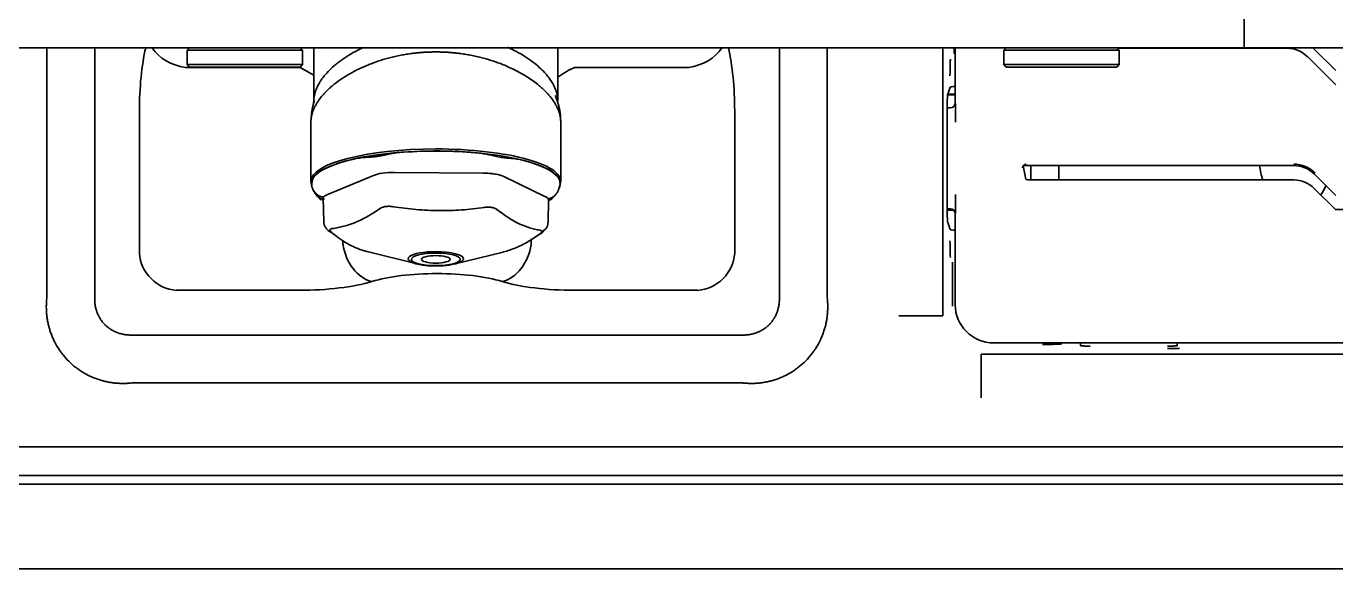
# Model space of a CAD drawing. Header units: inches. Extents: x 786 to 5593, y 691 to 5453.
# Drawn here: x 3467 to 3603.3, y 2755.5 to 2811.9 of the extents above; entities that cross this region are included whole.
import ezdxf

# ---------------------------------------------------------------- set-up
doc = ezdxf.new("R2010")
doc.units = ezdxf.units.IN
doc.layers.add('1', color=7, linetype='Continuous', true_color=0xffffff)
doc.layers.add('4', color=7, linetype='Continuous', true_color=0xffffff)

msp = doc.modelspace()

# ---------------------------------------------------------------- linework, layer by layer
at = {"layer": '1', "color": 7, "linetype": 'Continuous', "lineweight": 35}
for p, q in [((3593.74, 3926.16), (3593.74, 2809.66)), ((3398.74, 2809.66), (3577.91, 2809.66)), ((3469.12, 2783.56), (3469.12, 2809.66)), ((3474.11, 2809.66), (3474.11, 2783.64)), ((3483.99, 2809.66), (3483.74, 2809.41)), ((3483.74, 2809.41), (3495.74, 2809.41)), ((3483.74, 2809.41), (3483.74, 2807.91)), ((3495.74, 2809.41), (3495.49, 2809.66)), ((3495.74, 2807.91), (3495.74, 2809.41)), ((3496.91, 2809.66), (3496.91, 2804.1)), ((3522.31, 2804.1), (3522.31, 2809.66)), ((3545.37, 2783.64), (3545.37, 2809.66)), ((3550.36, 2809.66), (3550.36, 2783.63)), ((3563.67, 2809.66), (3563.67, 2803.91)), ((3568.99, 2809.66), (3568.74, 2809.41)), ((3568.74, 2809.41), (3580.74, 2809.41)), ((3568.74, 2809.41), (3568.74, 2807.91)), ((3579.33, 2809.66), (3577.91, 2809.66)), ((3579.33, 2809.66), (3593.08, 2809.66)), ((3580.74, 2809.41), (3580.49, 2809.66)), ((3598.21, 2809.62), (3580.53, 2809.62)), ((3580.74, 2807.91), (3580.74, 2809.41)), ((3584.89, 2809.62), (3584.89, 2809.66)), ((3593.79, 2809.66), (3593.08, 2809.66)), ((3593.79, 2809.66), (3947.69, 2809.66)), ((3603.29, 2807.29), (3601.04, 2809.53)), ((3603.29, 2805.79), (3600.33, 2808.74)), ((3483.54, 2807.62), (3495.43, 2807.62)), ((3495.74, 2807.91), (3483.74, 2807.91)), ((3483.74, 2807.91), (3483.99, 2807.66)), ((3495.49, 2807.66), (3483.99, 2807.66)), ((3495.49, 2807.66), (3495.74, 2807.91)), ((3524.05, 2807.62), (3535.94, 2807.62)), ((3580.74, 2807.91), (3568.74, 2807.91)), ((3568.74, 2807.91), (3568.99, 2807.66)), ((3580.49, 2807.66), (3568.99, 2807.66)), ((3580.49, 2807.66), (3580.74, 2807.91)), ((3563.67, 2804.76), (3562.88, 2804.76)), ((3562.9, 2804.84), (3563.67, 2804.84)), ((3478.76, 2788.29), (3478.76, 2803.1)), ((3540.72, 2803.1), (3540.72, 2788.29)), ((3562.84, 2803.41), (3563.18, 2803.41)), ((3496.61, 2801.95), (3496.61, 2795.77)), ((3522.61, 2795.77), (3522.61, 2801.95)), ((3571.03, 2795.99), (3570.74, 2797.37)), ((3598.92, 2797.41), (3570.78, 2797.41)), ((3503.13, 2796.38), (3498.26, 2794.35)), ((3514.55, 2796.62), (3505.33, 2796.69)), ((3521.04, 2794.17), (3516.68, 2796.27)), ((3598.92, 2795.91), (3571.53, 2795.91)), ((3603.29, 2794.29), (3601.04, 2796.53)), ((3496.68, 2795.38), (3496.7, 2795.29)), ((3522.52, 2795.23), (3522.55, 2795.38)), ((3603.29, 2792.79), (3601.04, 2795.03)), ((3497.89, 2794.01), (3497.94, 2791.58)), ((3521.29, 2791.44), (3521.34, 2793.86)), ((3563.18, 2792.91), (3562.84, 2792.91)), ((3562.84, 2792.76), (3563.52, 2792.76)), ((3563.67, 2792.41), (3563.67, 2782.96)), ((3603.23, 2792.84), (3608.89, 2792.84)), ((3497.95, 2791.55), (3497.94, 2791.59)), ((3499.95, 2789.65), (3499.95, 2789.21)), ((3519.53, 2789.21), (3519.53, 2789.78)), ((3502.47, 2788.45), (3507.62, 2787.17)), ((3511.61, 2787.17), (3516.61, 2788.41)), ((3495.43, 2784.43), (3482.62, 2784.43)), ((3536.86, 2784.43), (3524.05, 2784.43)), ((3477.97, 2779.77), (3541.51, 2779.77)), ((3567.66, 2778.96), (3949.61, 2778.96)), ((3541.59, 2774.79), (3477.96, 2774.79)), ((4195.24, 2765.16), (3456.24, 2765.16)), ((3464.54, 2764.26), (4189.24, 2764.26)), ((4189.24, 2755.46), (3462.54, 2755.46))]:
    msp.add_line(p, q, dxfattribs=at)
for centre, radius, start, end in [((3598.92, 2807.41), 3, 45, 48.5909), ((3563.17, 2803.91), 0.5, 270, 0), ((3598.92, 2794.41), 3.14, 45, 90), ((3598.92, 2794.41), 3, 45, 90), ((3598.92, 2792.91), 3, 45, 90), ((3563.17, 2792.41), 0.5, 0, 90)]:
    msp.add_arc(centre, radius, start, end, dxfattribs=at)
for centre, major_axis, ratio, start_param, end_param in [((3481.44, 2803.1), (0, 10), 0.267949, 0.855424, 1.570796), ((3483.54, 2810.63), (3.82, -1.17), 0.738229, 3.858973, 4.93507), ((3535.94, 2810.63), (3.82, 1.17), 0.738229, 4.489708, 5.565805), ((3538.04, 2803.1), (0, 10), 0.267949, 4.712389, 5.427762), ((3598.22, 2806.61), (1.2, -2.76), 0.995478, 1.946992, 2.7325), ((3495.43, 2803.1), (-4.24, 4.24), 0.629161, 4.973719, 5.273975), ((3524.05, 2803.1), (-4.24, -4.24), 0.629161, 4.150803, 4.504392), ((3563.68, 2801.91), (0, 2), 0.017455, 4.712389, 6.283185), ((3500.62, 2802.14), (-3.99, 0.26), 0.838709, 6.068401, 6.349495), ((3518.61, 2802.14), (-3.99, -0.26), 0.838709, 3.075282, 3.356375), ((3509.61, 2795.77), (-13, 0), 0.258819, 4.712389, 6.283185), ((3509.61, 2795.57), (-12.96, 0), 0.258819, 4.681205, 6.283185), ((3509.61, 2795.56), (-12.95, 0), 0.258819, 4.38616, 4.97625), ((3509.61, 2795.77), (-13, 0), 0.258819, 3.055886, 4.712389), ((3509.61, 2795.57), (-12.96, 0), 0.258819, 3.057296, 4.681205), ((3509.61, 2795.56), (-12.95, 0), 0.258819, 5.433358, 6.023448), ((3509.61, 2795.56), (-12.95, 0), 0.258819, 3.338963, 3.929053), ((3599.09, 2798.76), (0, 6), 0.642788, 1.797678, 2.065695), ((3509.61, 2795.77), (-13, 0), 0.258819, 0, 0.085707), ((3505.25, 2796.04), (-2.5, 0), 0.258848, 4.681537, 5.728264), ((3571.53, 2795.99), (0.5, 0), 0.166667, 3.176499, 4.712389), ((3509.61, 2795.57), (-12.96, 0), 0.258819, 0, 0.057075), ((3498.35, 2795.28), (1.19, 0.92), 0.947173, 3.144266, 3.7817), ((3563.68, 2794.41), (0, 2), 0.017455, 3.141593, 4.712389), ((3599.09, 2798.76), (0, 6), 0.642788, 3.888899, 4.10184), ((3518.84, 2793.91), (2.5, -0.05), 0.259373, 6.283172, 6.780916), ((3520.72, 2795.1), (1.05, -1.07), 0.933526, 5.917335, 6.282775), ((3499.12, 2791.36), (-0.63, -0.777), 0.797143, 0.0024, 0.389235), ((3502.96, 2789.21), (-1.17, 3.82), 0.738229, 1.348115, 2.747802), ((3516.52, 2789.21), (1.17, 3.82), 0.738229, 3.535383, 4.93507), ((3482.62, 2788.29), (-2.83, 2.83), 0.935113, 0.818917, 2.322676), ((3509.61, 2787.71), (2.88, 0), 0.258819, 1.570796, 4.067577), ((3509.61, 2787.71), (2.88, 0), 0.258819, 0, 1.570796), ((3509.61, 2787.71), (2.88, 0), 0.258819, 5.273654, 6.283185), ((3536.86, 2788.29), (-2.83, -2.83), 0.935113, 0.818917, 2.322676), ((3495.43, 2787.11), (10, 0), 0.267949, 4.712389, 5.565165), ((3509.74, 2783.76), (9, 0), 0.267949, 0.71802, 2.423573), ((3524.05, 2787.11), (10, 0), 0.267949, 3.859613, 4.712389), ((3479.85, 2785.51), (5.4, 3.23), 0.605525, 2.782325, 2.802782), ((3539.63, 2785.51), (-5.4, 3.23), 0.60552, 3.480396, 3.500853), ((3567.67, 2782.96), (2.83, 2.83), 0.999848, 2.356347, 3.926839), ((3479.85, 2785.51), (3.23, 5.4), 0.605517, 3.480392, 3.500848), ((3539.63, 2785.51), (-3.23, 5.4), 0.605517, 2.782337, 2.802793)]:
    msp.add_ellipse(centre, major_axis=major_axis, ratio=ratio, start_param=start_param, end_param=end_param, dxfattribs=at)
for major_axis in [(2.54, 0), (-1.5, 0)]:
    msp.add_ellipse((3509.61, 2787.65), major_axis=major_axis, ratio=0.258819, dxfattribs=at)
for points, knots in [([(3496.91, 2804.11), (3496.91, 2804.16), (3496.91, 2804.21), (3496.92, 2804.31), (3496.92, 2804.36), (3496.94, 2804.51), (3496.96, 2804.62), (3497.02, 2804.92), (3497.14, 2805.33), (3497.34, 2805.74), (3497.49, 2806), (3497.53, 2806.08), (3497.58, 2806.16), (3497.61, 2806.21), (3497.63, 2806.24), (3497.72, 2806.37), (3497.79, 2806.47), (3498.03, 2806.78), (3498.2, 2806.98), (3498.58, 2807.38), (3498.79, 2807.58), (3499.13, 2807.87), (3499.3, 2808.02), (3499.49, 2808.16), (3499.61, 2808.26), (3499.68, 2808.3), (3499.87, 2808.44), (3500.07, 2808.58), (3500.28, 2808.72), (3500.43, 2808.81), (3500.5, 2808.85), (3500.86, 2809.07), (3501.17, 2809.24), (3501.68, 2809.5), (3501.89, 2809.6), (3502.09, 2809.69)], [0, 0, 0, 0, 0.025986, 0.025986, 0.051972, 0.051972, 0.103945, 0.103945, 0.207889, 0.311834, 0.311834, 0.33782, 0.350813, 0.350813, 0.363806, 0.363806, 0.415779, 0.415779, 0.519724, 0.519724, 0.623668, 0.623668, 0.675641, 0.701627, 0.701627, 0.727613, 0.727613, 0.779585, 0.805571, 0.805571, 0.831558, 0.831558, 0.935502, 0.935502, 1, 1, 1, 1]), ([(3517.06, 2809.73), (3517.3, 2809.62), (3517.54, 2809.51), (3518.08, 2809.23), (3518.42, 2809.04), (3518.75, 2808.84), (3518.82, 2808.8), (3518.85, 2808.77), (3518.96, 2808.71), (3519.03, 2808.66), (3519.24, 2808.53), (3519.37, 2808.43), (3519.76, 2808.15), (3520, 2807.96), (3520.44, 2807.58), (3520.65, 2807.38), (3520.94, 2807.08), (3521.03, 2806.97), (3521.16, 2806.82), (3521.2, 2806.77), (3521.29, 2806.67), (3521.33, 2806.61), (3521.52, 2806.36), (3521.66, 2806.15), (3521.89, 2805.74), (3521.99, 2805.53), (3522.15, 2805.12), (3522.21, 2804.92), (3522.26, 2804.66), (3522.27, 2804.61), (3522.29, 2804.51), (3522.29, 2804.45), (3522.31, 2804.3), (3522.31, 2804.2), (3522.31, 2804.1)], [0, 0, 0, 0, 0.074407, 0.074407, 0.177251, 0.190106, 0.190106, 0.202962, 0.202962, 0.228673, 0.228673, 0.280095, 0.280095, 0.382938, 0.382938, 0.485782, 0.485782, 0.537204, 0.537204, 0.562915, 0.562915, 0.588625, 0.588625, 0.691469, 0.691469, 0.794313, 0.794313, 0.897156, 0.897156, 0.922867, 0.922867, 0.948578, 0.948578, 1, 1, 1, 1]), ([(3509.61, 2809.23), (3509.6, 2809.23), (3509.56, 2809.23), (3509.51, 2809.23), (3509.45, 2809.23), (3509.4, 2809.23), (3509.35, 2809.23), (3509.29, 2809.23), (3509.24, 2809.22), (3509.18, 2809.22), (3509.13, 2809.22), (3509.08, 2809.22), (3509.02, 2809.22), (3508.97, 2809.22), (3508.92, 2809.22), (3508.86, 2809.21), (3508.81, 2809.21), (3508.76, 2809.21), (3508.7, 2809.21), (3508.65, 2809.2), (3508.6, 2809.2), (3508.54, 2809.2), (3508.49, 2809.2), (3508.44, 2809.19), (3508.38, 2809.19), (3508.33, 2809.19), (3508.28, 2809.18), (3508.22, 2809.18), (3508.17, 2809.17), (3508.12, 2809.17), (3508.06, 2809.17), (3508.01, 2809.16), (3507.96, 2809.16), (3507.9, 2809.15), (3507.85, 2809.15), (3507.8, 2809.14), (3507.74, 2809.14), (3507.69, 2809.13), (3507.64, 2809.13), (3507.58, 2809.12), (3507.53, 2809.12), (3507.48, 2809.11), (3507.42, 2809.1), (3507.37, 2809.1), (3507.32, 2809.09), (3507.27, 2809.09), (3507.21, 2809.08), (3506.98, 2809.05), (3506.57, 2808.99), (3505.97, 2808.89), (3505.38, 2808.76), (3504.8, 2808.62), (3504.24, 2808.47), (3503.69, 2808.3), (3503.14, 2808.11), (3502.44, 2807.84), (3501.6, 2807.47), (3500.68, 2806.99), (3499.81, 2806.45), (3499.18, 2805.99), (3498.7, 2805.59), (3498.38, 2805.3), (3498.12, 2805.03), (3497.93, 2804.83), (3497.73, 2804.6), (3497.51, 2804.33), (3497.29, 2804), (3497.11, 2803.7), (3497, 2803.49), (3496.94, 2803.35), (3496.91, 2803.29), (3496.88, 2803.23), (3496.86, 2803.17), (3496.83, 2803.11), (3496.81, 2803.04), (3496.79, 2802.98), (3496.77, 2802.92), (3496.75, 2802.86), (3496.74, 2802.8), (3496.72, 2802.74), (3496.7, 2802.69), (3496.69, 2802.63), (3496.68, 2802.57), (3496.67, 2802.51), (3496.66, 2802.46), (3496.65, 2802.4), (3496.64, 2802.34), (3496.63, 2802.29), (3496.63, 2802.23), (3496.62, 2802.2), (3496.62, 2802.18)], [0, 0, 0, 0, 0.002631, 0.005261, 0.007892, 0.010523, 0.013154, 0.015786, 0.018417, 0.021049, 0.02368, 0.026312, 0.028944, 0.031577, 0.034209, 0.036842, 0.039475, 0.042108, 0.044741, 0.047375, 0.050008, 0.052642, 0.055277, 0.057911, 0.060546, 0.063181, 0.065816, 0.068452, 0.071088, 0.073724, 0.076361, 0.078998, 0.081635, 0.084272, 0.08691, 0.089548, 0.092187, 0.094826, 0.097465, 0.100105, 0.102745, 0.105386, 0.108027, 0.110668, 0.11331, 0.115952, 0.118595, 0.121238, 0.150988, 0.181218, 0.211936, 0.243153, 0.272661, 0.303009, 0.334202, 0.366246, 0.425711, 0.490651, 0.548241, 0.616353, 0.643642, 0.679679, 0.706967, 0.728171, 0.743292, 0.779134, 0.812407, 0.843111, 0.871245, 0.877751, 0.88422, 0.89065, 0.897044, 0.9034, 0.909718, 0.915999, 0.922242, 0.928448, 0.934616, 0.940747, 0.946841, 0.952897, 0.958916, 0.964897, 0.970841, 0.976748, 0.982617, 0.988449, 0.994243, 1, 1, 1, 1]), ([(3522.6, 2802.18), (3522.6, 2802.19), (3522.6, 2802.2), (3522.6, 2802.23), (3522.6, 2802.25), (3522.59, 2802.28), (3522.59, 2802.3), (3522.59, 2802.33), (3522.59, 2802.35), (3522.58, 2802.38), (3522.58, 2802.41), (3522.57, 2802.43), (3522.57, 2802.46), (3522.56, 2802.48), (3522.56, 2802.51), (3522.56, 2802.53), (3522.55, 2802.56), (3522.54, 2802.59), (3522.54, 2802.61), (3522.53, 2802.64), (3522.53, 2802.67), (3522.52, 2802.69), (3522.51, 2802.72), (3522.51, 2802.75), (3522.5, 2802.77), (3522.49, 2802.8), (3522.48, 2802.83), (3522.48, 2802.85), (3522.47, 2802.88), (3522.46, 2802.91), (3522.45, 2802.94), (3522.44, 2802.96), (3522.43, 2802.99), (3522.42, 2803.02), (3522.41, 2803.05), (3522.4, 2803.08), (3522.39, 2803.1), (3522.38, 2803.13), (3522.37, 2803.16), (3522.36, 2803.19), (3522.35, 2803.22), (3522.34, 2803.25), (3522.32, 2803.27), (3522.31, 2803.3), (3522.3, 2803.33), (3522.29, 2803.36), (3522.27, 2803.39), (3522.22, 2803.5), (3522.12, 2803.7), (3521.94, 2804), (3521.72, 2804.33), (3521.48, 2804.63), (3521.19, 2804.95), (3520.92, 2805.23), (3520.63, 2805.5), (3520.4, 2805.69), (3520.08, 2805.96), (3519.66, 2806.27), (3519.11, 2806.64), (3518.54, 2806.98), (3517.93, 2807.31), (3517.28, 2807.62), (3516.67, 2807.89), (3516.08, 2808.11), (3515.53, 2808.3), (3514.98, 2808.47), (3514.42, 2808.62), (3513.85, 2808.76), (3513.25, 2808.89), (3512.66, 2808.99), (3512.23, 2809.05), (3511.96, 2809.09), (3511.85, 2809.1), (3511.75, 2809.11), (3511.64, 2809.12), (3511.54, 2809.13), (3511.43, 2809.14), (3511.32, 2809.15), (3511.22, 2809.16), (3511.11, 2809.17), (3511, 2809.18), (3510.9, 2809.19), (3510.79, 2809.19), (3510.68, 2809.2), (3510.58, 2809.2), (3510.47, 2809.21), (3510.36, 2809.21), (3510.26, 2809.22), (3510.15, 2809.22), (3510.04, 2809.22), (3509.93, 2809.23), (3509.83, 2809.23), (3509.72, 2809.23), (3509.65, 2809.23), (3509.61, 2809.23)], [0, 0, 0, 0, 0.002624, 0.005256, 0.007895, 0.010542, 0.013197, 0.01586, 0.018531, 0.021209, 0.023895, 0.026589, 0.029291, 0.032, 0.034717, 0.037442, 0.040174, 0.042915, 0.045663, 0.048419, 0.051183, 0.053954, 0.056733, 0.05952, 0.062315, 0.065118, 0.067928, 0.070746, 0.073572, 0.076406, 0.079247, 0.082096, 0.084953, 0.087818, 0.090691, 0.093571, 0.096459, 0.099355, 0.102259, 0.10517, 0.10809, 0.111017, 0.113952, 0.116894, 0.119845, 0.122803, 0.125769, 0.128743, 0.156845, 0.187532, 0.220805, 0.256663, 0.281464, 0.320266, 0.345206, 0.366317, 0.383597, 0.430182, 0.472094, 0.509335, 0.553249, 0.594719, 0.633752, 0.665784, 0.696973, 0.727324, 0.756843, 0.78806, 0.81878, 0.849013, 0.878769, 0.884054, 0.889337, 0.894619, 0.899899, 0.905178, 0.910455, 0.915731, 0.921005, 0.926278, 0.93155, 0.936821, 0.942091, 0.947359, 0.952627, 0.957893, 0.963159, 0.968424, 0.973688, 0.978952, 0.984215, 0.989477, 0.994739, 1, 1, 1, 1]), ([(3496.91, 2804.11), (3496.91, 2804.08), (3496.91, 2803.98), (3496.88, 2803.9), (3496.9, 2803.93), (3496.9, 2803.93)], [0, 0, 0, 0, 0.195656, 0.917571, 1, 1, 1, 1]), ([(3496.64, 2802.37), (3496.64, 2802.37), (3496.65, 2802.39), (3496.65, 2802.41), (3496.65, 2802.44), (3496.66, 2802.46), (3496.66, 2802.49), (3496.67, 2802.52), (3496.68, 2802.54), (3496.68, 2802.57), (3496.69, 2802.6), (3496.69, 2802.62), (3496.7, 2802.65), (3496.71, 2802.67), (3496.71, 2802.7), (3496.72, 2802.73), (3496.73, 2802.75), (3496.74, 2802.78), (3496.74, 2802.81), (3496.75, 2802.83), (3496.76, 2802.86), (3496.77, 2802.88), (3496.77, 2802.88)], [0, 0, 0, 0, 0.024294, 0.075731, 0.127161, 0.178584, 0.229999, 0.281406, 0.332804, 0.384193, 0.435572, 0.486942, 0.538301, 0.589649, 0.640986, 0.692312, 0.743626, 0.794927, 0.846216, 0.897491, 0.948752, 1, 1, 1, 1]), ([(3502.28, 2798.26), (3502.3, 2798.26), (3502.33, 2798.27), (3502.37, 2798.27), (3502.42, 2798.27), (3502.46, 2798.27), (3502.51, 2798.28), (3502.55, 2798.28), (3502.61, 2798.28), (3502.68, 2798.28), (3502.75, 2798.29), (3502.83, 2798.29), (3502.92, 2798.3), (3503.03, 2798.31), (3503.16, 2798.32), (3503.27, 2798.33), (3503.39, 2798.34), (3503.53, 2798.36), (3503.7, 2798.39), (3503.9, 2798.42), (3504.05, 2798.45), (3504.16, 2798.48), (3504.21, 2798.49), (3504.27, 2798.5), (3504.33, 2798.51), (3504.41, 2798.53), (3504.49, 2798.55), (3504.58, 2798.57), (3504.68, 2798.59), (3504.75, 2798.6), (3504.78, 2798.61)], [0, 0, 0, 0, 0.019022, 0.038049, 0.057079, 0.076113, 0.095151, 0.114193, 0.13324, 0.164487, 0.195968, 0.227684, 0.259635, 0.310894, 0.360548, 0.408609, 0.455092, 0.500012, 0.575728, 0.655828, 0.740375, 0.756992, 0.776664, 0.799392, 0.825177, 0.85402, 0.885922, 0.920885, 0.958911, 1, 1, 1, 1]), ([(3504.78, 2798.61), (3504.9, 2798.64), (3505.02, 2798.66), (3505.26, 2798.7), (3505.38, 2798.71), (3505.74, 2798.76), (3505.99, 2798.78), (3506.23, 2798.8)], [0, 0, 0, 0, 0.25, 0.25, 0.5, 0.5, 1, 1, 1, 1]), ([(3513.76, 2798.74), (3514.01, 2798.72), (3514.25, 2798.69), (3514.6, 2798.64), (3514.72, 2798.62), (3514.95, 2798.58), (3515.07, 2798.55), (3515.18, 2798.53)], [0, 0, 0, 0, 0.5, 0.5, 0.75, 0.75, 1, 1, 1, 1]), ([(3515.18, 2798.53), (3515.4, 2798.48), (3515.6, 2798.43), (3515.91, 2798.35), (3516.01, 2798.33), (3516.22, 2798.29), (3516.32, 2798.27), (3516.52, 2798.24), (3516.62, 2798.22), (3516.82, 2798.2), (3516.92, 2798.19), (3517.21, 2798.17), (3517.41, 2798.16), (3517.6, 2798.14)], [0, 0, 0, 0, 0.25, 0.25, 0.375, 0.375, 0.5, 0.5, 0.625, 0.625, 0.75, 0.75, 1, 1, 1, 1]), ([(3501.06, 2798.08), (3501.25, 2798.12), (3501.45, 2798.16), (3501.76, 2798.21), (3501.86, 2798.22), (3502.07, 2798.25), (3502.17, 2798.26), (3502.28, 2798.26)], [0, 0, 0, 0, 0.5, 0.5, 0.75, 0.75, 1, 1, 1, 1]), ([(3518.75, 2797.94), (3518.57, 2797.98), (3518.39, 2798.03), (3518.1, 2798.08), (3518, 2798.09), (3517.8, 2798.12), (3517.7, 2798.13), (3517.6, 2798.14)], [0, 0, 0, 0, 0.5, 0.5, 0.75, 0.75, 1, 1, 1, 1]), ([(3571.06, 2797.54), (3571.06, 2797.54), (3571.06, 2797.54), (3571.05, 2797.54), (3571.04, 2797.54), (3571.02, 2797.54), (3570.99, 2797.53), (3570.97, 2797.53), (3570.94, 2797.52), (3570.93, 2797.52), (3570.9, 2797.5), (3570.88, 2797.49), (3570.84, 2797.47), (3570.83, 2797.47), (3570.81, 2797.45), (3570.8, 2797.44), (3570.78, 2797.42), (3570.76, 2797.4), (3570.74, 2797.37), (3570.73, 2797.36), (3570.72, 2797.33), (3570.71, 2797.31), (3570.7, 2797.29), (3570.7, 2797.27), (3570.69, 2797.25), (3570.69, 2797.23), (3570.69, 2797.22), (3570.68, 2797.2), (3570.68, 2797.19), (3570.68, 2797.18), (3570.68, 2797.17), (3570.68, 2797.17), (3570.68, 2797.17)], [0, 0, 0, 0, 0.015625, 0.015625, 0.03125, 0.0625, 0.125, 0.1875, 0.1875, 0.25, 0.25, 0.375, 0.375, 0.4375, 0.4375, 0.5, 0.5, 0.625, 0.625, 0.6875, 0.6875, 0.75, 0.8125, 0.8125, 0.875, 0.875, 0.9375, 0.9375, 0.96875, 0.984375, 0.984375, 1, 1, 1, 1]), ([(3496.7, 2795.51), (3496.7, 2795.52), (3496.7, 2795.53), (3496.7, 2795.54), (3496.7, 2795.55), (3496.7, 2795.56), (3496.71, 2795.57), (3496.71, 2795.59), (3496.71, 2795.6), (3496.71, 2795.61), (3496.71, 2795.63), (3496.72, 2795.64), (3496.72, 2795.66), (3496.72, 2795.67), (3496.72, 2795.69), (3496.73, 2795.7), (3496.73, 2795.72), (3496.73, 2795.74), (3496.74, 2795.75), (3496.74, 2795.78), (3496.75, 2795.8), (3496.76, 2795.83), (3496.76, 2795.86), (3496.77, 2795.9), (3496.79, 2795.93), (3496.79, 2795.96), (3496.8, 2795.97)], [0, 0, 0, 0, 0.029536, 0.059426, 0.089671, 0.120273, 0.151234, 0.182553, 0.214232, 0.246272, 0.278674, 0.31144, 0.344569, 0.378063, 0.411923, 0.44615, 0.480744, 0.514101, 0.553537, 0.599054, 0.650655, 0.708342, 0.772116, 0.841982, 0.917942, 1, 1, 1, 1]), ([(3496.8, 2795.97), (3496.81, 2796.02), (3496.83, 2796.06), (3496.87, 2796.14), (3496.9, 2796.18), (3496.97, 2796.29), (3497.03, 2796.36), (3497.09, 2796.42)], [0, 0, 0, 0, 0.25, 0.25, 0.5, 0.5, 1, 1, 1, 1]), ([(3514.55, 2796.62), (3514.61, 2796.62), (3514.66, 2796.61), (3514.74, 2796.61), (3514.77, 2796.61), (3514.83, 2796.61), (3514.85, 2796.61), (3514.99, 2796.6), (3515.09, 2796.6), (3515.25, 2796.59), (3515.3, 2796.58), (3515.38, 2796.57), (3515.41, 2796.57), (3515.46, 2796.57), (3515.48, 2796.56), (3515.6, 2796.55), (3515.7, 2796.53), (3515.88, 2796.51), (3515.97, 2796.49), (3516.08, 2796.47), (3516.1, 2796.46), (3516.14, 2796.45), (3516.2, 2796.44), (3516.26, 2796.42), (3516.37, 2796.39), (3516.44, 2796.37), (3516.54, 2796.34), (3516.57, 2796.32), (3516.61, 2796.31), (3516.62, 2796.3), (3516.65, 2796.29), (3516.66, 2796.28), (3516.68, 2796.27)], [0, 0, 0, 0, 0.0625, 0.0625, 0.09375, 0.09375, 0.125, 0.125, 0.25, 0.25, 0.3125, 0.3125, 0.34375, 0.34375, 0.375, 0.375, 0.5, 0.5, 0.625, 0.625, 0.65625, 0.65625, 0.6875, 0.75, 0.75, 0.875, 0.875, 0.9375, 0.9375, 0.96875, 0.96875, 1, 1, 1, 1]), ([(3522.32, 2796.22), (3522.37, 2796.15), (3522.41, 2796.08), (3522.46, 2795.97), (3522.47, 2795.93), (3522.5, 2795.85), (3522.51, 2795.81), (3522.52, 2795.77)], [0, 0, 0, 0, 0.5, 0.5, 0.75, 0.75, 1, 1, 1, 1]), ([(3522.52, 2795.77), (3522.52, 2795.76), (3522.52, 2795.75), (3522.52, 2795.73), (3522.52, 2795.71), (3522.53, 2795.69), (3522.53, 2795.67), (3522.53, 2795.65), (3522.53, 2795.63), (3522.53, 2795.6), (3522.54, 2795.57), (3522.54, 2795.54), (3522.54, 2795.51), (3522.54, 2795.48), (3522.54, 2795.45), (3522.54, 2795.42), (3522.54, 2795.4), (3522.54, 2795.37), (3522.53, 2795.35), (3522.53, 2795.33), (3522.53, 2795.31), (3522.53, 2795.31)], [0, 0, 0, 0, 0.038067, 0.076141, 0.114224, 0.152314, 0.190413, 0.22852, 0.266635, 0.3292, 0.392215, 0.455683, 0.519606, 0.584109, 0.647327, 0.709266, 0.769932, 0.829331, 0.887471, 0.944358, 1, 1, 1, 1]), ([(3496.71, 2795.25), (3496.7, 2795.29), (3496.69, 2795.32), (3496.69, 2795.39), (3496.69, 2795.41), (3496.69, 2795.46), (3496.69, 2795.49), (3496.7, 2795.51)], [0, 0, 0, 0, 0.5, 0.5, 0.75, 0.75, 1, 1, 1, 1]), ([(3496.71, 2795.25), (3496.72, 2795.21), (3496.72, 2795.18), (3496.74, 2795.14), (3496.74, 2795.13), (3496.74, 2795.12), (3496.74, 2795.11), (3496.75, 2795.11), (3496.75, 2795.08), (3496.76, 2795.06), (3496.79, 2794.98), (3496.82, 2794.92), (3496.89, 2794.8), (3496.93, 2794.74), (3497.01, 2794.63), (3497.06, 2794.57), (3497.16, 2794.48), (3497.21, 2794.43), (3497.28, 2794.38), (3497.3, 2794.37), (3497.32, 2794.35), (3497.34, 2794.34), (3497.38, 2794.31), (3497.41, 2794.29), (3497.51, 2794.24), (3497.57, 2794.21), (3497.7, 2794.16), (3497.77, 2794.15), (3497.84, 2794.13)], [0, 0, 0, 0, 0.0625, 0.0625, 0.078125, 0.078125, 0.085937, 0.085937, 0.09375, 0.125, 0.125, 0.25, 0.25, 0.375, 0.375, 0.5, 0.5, 0.625, 0.625, 0.65625, 0.65625, 0.6875, 0.6875, 0.75, 0.75, 0.875, 0.875, 1, 1, 1, 1]), ([(3496.75, 2795.1), (3496.77, 2795.05), (3496.84, 2794.86), (3496.96, 2794.64), (3497.1, 2794.45), (3497.17, 2794.36)], [0, 0, 0, 0, 0.161323, 0.609221, 1, 1, 1, 1]), ([(3498.26, 2794.35), (3498.26, 2794.35), (3498.25, 2794.35), (3498.24, 2794.34), (3498.23, 2794.34), (3498.22, 2794.33), (3498.2, 2794.33), (3498.19, 2794.32), (3498.18, 2794.32), (3498.17, 2794.31), (3498.16, 2794.3), (3498.15, 2794.3), (3498.14, 2794.29), (3498.13, 2794.29), (3498.12, 2794.28), (3498.11, 2794.28), (3498.1, 2794.27), (3498.09, 2794.26), (3498.08, 2794.26), (3498.07, 2794.25), (3498.06, 2794.25), (3498.05, 2794.24), (3498.04, 2794.24), (3498.03, 2794.23), (3498.03, 2794.22), (3498.02, 2794.22), (3498.01, 2794.21), (3498, 2794.21), (3498, 2794.2), (3497.99, 2794.19), (3497.98, 2794.19), (3497.98, 2794.18), (3497.97, 2794.18), (3497.96, 2794.17), (3497.96, 2794.16), (3497.95, 2794.16), (3497.95, 2794.15), (3497.94, 2794.14), (3497.94, 2794.14), (3497.93, 2794.13), (3497.93, 2794.13), (3497.92, 2794.12), (3497.92, 2794.11), (3497.92, 2794.11), (3497.91, 2794.1), (3497.91, 2794.1), (3497.91, 2794.09), (3497.9, 2794.08), (3497.9, 2794.08), (3497.9, 2794.07), (3497.9, 2794.06), (3497.9, 2794.06), (3497.89, 2794.05), (3497.89, 2794.05), (3497.89, 2794.04), (3497.89, 2794.03), (3497.89, 2794.03), (3497.89, 2794.02), (3497.89, 2794.01), (3497.89, 2794.01), (3497.89, 2794.01)], [0, 0, 0, 0, 0.017428, 0.034857, 0.052285, 0.069713, 0.087141, 0.104569, 0.121996, 0.139424, 0.156851, 0.174278, 0.191706, 0.209133, 0.226559, 0.243986, 0.261413, 0.278839, 0.296266, 0.313692, 0.331118, 0.348544, 0.36597, 0.383396, 0.400822, 0.418247, 0.435673, 0.453098, 0.470523, 0.487948, 0.505373, 0.522798, 0.540223, 0.557648, 0.575072, 0.592497, 0.609921, 0.627346, 0.64477, 0.662194, 0.679618, 0.697042, 0.714465, 0.731889, 0.749313, 0.766736, 0.784159, 0.801583, 0.819006, 0.836429, 0.853852, 0.871275, 0.888698, 0.90612, 0.923543, 0.940966, 0.958388, 0.975811, 0.993233, 1, 1, 1, 1]), ([(3521.28, 2793.93), (3521.29, 2793.93), (3521.3, 2793.94), (3521.32, 2793.94), (3521.34, 2793.94), (3521.36, 2793.95), (3521.38, 2793.95), (3521.4, 2793.96), (3521.41, 2793.96), (3521.43, 2793.97), (3521.45, 2793.97), (3521.47, 2793.98), (3521.49, 2793.99), (3521.5, 2793.99), (3521.52, 2794), (3521.54, 2794), (3521.56, 2794.01), (3521.57, 2794.02), (3521.59, 2794.03), (3521.61, 2794.03), (3521.62, 2794.04), (3521.64, 2794.05), (3521.66, 2794.06), (3521.67, 2794.07), (3521.69, 2794.07), (3521.71, 2794.08), (3521.72, 2794.09), (3521.74, 2794.1), (3521.75, 2794.11), (3521.77, 2794.12), (3521.78, 2794.13), (3521.8, 2794.14), (3521.81, 2794.15), (3521.83, 2794.16), (3521.84, 2794.17), (3521.86, 2794.18), (3521.87, 2794.19), (3521.89, 2794.2), (3521.9, 2794.21), (3521.92, 2794.22), (3521.93, 2794.23), (3521.94, 2794.24), (3521.96, 2794.25), (3521.97, 2794.27), (3521.98, 2794.28), (3522, 2794.29), (3522.01, 2794.3), (3522.03, 2794.32), (3522.05, 2794.35), (3522.08, 2794.38), (3522.11, 2794.41), (3522.13, 2794.44), (3522.16, 2794.47), (3522.18, 2794.5), (3522.2, 2794.53), (3522.22, 2794.56), (3522.24, 2794.59), (3522.26, 2794.62), (3522.28, 2794.65), (3522.3, 2794.68), (3522.31, 2794.72), (3522.33, 2794.75), (3522.34, 2794.78), (3522.36, 2794.82), (3522.37, 2794.85), (3522.38, 2794.89), (3522.4, 2794.92), (3522.41, 2794.96), (3522.42, 2795), (3522.42, 2795.02), (3522.42, 2795.03)], [0, 0, 0, 0, 0.011416, 0.022809, 0.034177, 0.045521, 0.056841, 0.068136, 0.079408, 0.090655, 0.101879, 0.113078, 0.124253, 0.135404, 0.146531, 0.157634, 0.168713, 0.179768, 0.190799, 0.201806, 0.212789, 0.223748, 0.234683, 0.245594, 0.25648, 0.267343, 0.278183, 0.288998, 0.299789, 0.310556, 0.321299, 0.332019, 0.342715, 0.353386, 0.364034, 0.374658, 0.385258, 0.395834, 0.406387, 0.416915, 0.42742, 0.437901, 0.448358, 0.458792, 0.469201, 0.479587, 0.489949, 0.500288, 0.528795, 0.557158, 0.579104, 0.601071, 0.623057, 0.645064, 0.667091, 0.689138, 0.711206, 0.733295, 0.755404, 0.777535, 0.799686, 0.821858, 0.844051, 0.866265, 0.888501, 0.910758, 0.933036, 0.955336, 0.977657, 1, 1, 1, 1]), ([(3522.53, 2795.31), (3522.53, 2795.3), (3522.53, 2795.3), (3522.53, 2795.28), (3522.52, 2795.27), (3522.52, 2795.26), (3522.52, 2795.25), (3522.52, 2795.24), (3522.52, 2795.23), (3522.51, 2795.22), (3522.51, 2795.21), (3522.51, 2795.2), (3522.51, 2795.19), (3522.5, 2795.18), (3522.5, 2795.18), (3522.5, 2795.17), (3522.5, 2795.16), (3522.49, 2795.15), (3522.49, 2795.14), (3522.48, 2795.13), (3522.48, 2795.11), (3522.47, 2795.1), (3522.46, 2795.09), (3522.45, 2795.07), (3522.44, 2795.05), (3522.43, 2795.04), (3522.43, 2795.03)], [0, 0, 0, 0, 0.029535, 0.059424, 0.08967, 0.120271, 0.151231, 0.18255, 0.214229, 0.24627, 0.278672, 0.311437, 0.344567, 0.378061, 0.411922, 0.446149, 0.480744, 0.514099, 0.553533, 0.599049, 0.650649, 0.708336, 0.772111, 0.841978, 0.91794, 1, 1, 1, 1]), ([(3497.86, 2794.15), (3497.85, 2794.16), (3497.8, 2794.19), (3497.9, 2794.11), (3497.88, 2794.03), (3497.88, 2794.01)], [0, 0, 0, 0, 0.112926, 0.809839, 1, 1, 1, 1]), ([(3497.84, 2794.13), (3497.84, 2794.13), (3497.84, 2794.13), (3497.84, 2794.13), (3497.85, 2794.12), (3497.85, 2794.12), (3497.85, 2794.12)], [0, 0, 0, 0, 0.099999, 0.399872, 0.699872, 1, 1, 1, 1]), ([(3497.88, 2794.01), (3497.87, 2793.94), (3497.86, 2793.83), (3497.82, 2793.85), (3497.95, 2793.91), (3498.04, 2793.96)], [0, 0, 0, 0, 0.285663, 0.635692, 1, 1, 1, 1]), ([(3503.81, 2792.94), (3503.85, 2792.97), (3503.89, 2792.99), (3503.95, 2793.02), (3503.98, 2793.03), (3504.01, 2793.05), (3504.02, 2793.05), (3504.05, 2793.06), (3504.11, 2793.08), (3504.23, 2793.11), (3504.34, 2793.14), (3504.43, 2793.15), (3504.46, 2793.15), (3504.52, 2793.16), (3504.59, 2793.16), (3504.65, 2793.17), (3504.72, 2793.17), (3504.75, 2793.17), (3504.85, 2793.16), (3504.98, 2793.16), (3505.11, 2793.14), (3505.18, 2793.13)], [0, 0, 0, 0, 0.125, 0.125, 0.1875, 0.1875, 0.21875, 0.21875, 0.25, 0.375, 0.5, 0.5, 0.5625, 0.5625, 0.625, 0.6875, 0.6875, 0.75, 0.75, 0.875, 1, 1, 1, 1]), ([(3514.66, 2793.05), (3514.26, 2793), (3513.87, 2792.95), (3513.08, 2792.86), (3512.68, 2792.82), (3511.89, 2792.77), (3511.5, 2792.75), (3510.71, 2792.72), (3509.92, 2792.71), (3509.13, 2792.73), (3508.34, 2792.77), (3507.94, 2792.8), (3507.15, 2792.87), (3506.76, 2792.91), (3505.97, 2793.01), (3505.57, 2793.07), (3505.18, 2793.13)], [0, 0, 0, 0, 0.125, 0.125, 0.25, 0.25, 0.375, 0.375, 0.5, 0.625, 0.625, 0.75, 0.75, 0.875, 0.875, 1, 1, 1, 1]), ([(3514.66, 2793.05), (3514.72, 2793.06), (3514.79, 2793.07), (3514.89, 2793.08), (3514.92, 2793.08), (3514.99, 2793.08), (3515.02, 2793.08), (3515.12, 2793.08), (3515.18, 2793.08), (3515.27, 2793.07), (3515.31, 2793.07), (3515.36, 2793.06), (3515.39, 2793.06), (3515.48, 2793.05), (3515.53, 2793.03), (3515.61, 2793.01), (3515.64, 2793.01), (3515.69, 2792.99), (3515.71, 2792.98), (3515.78, 2792.96), (3515.87, 2792.92), (3515.94, 2792.87), (3515.97, 2792.84)], [0, 0, 0, 0, 0.125, 0.125, 0.1875, 0.1875, 0.25, 0.25, 0.375, 0.375, 0.4375, 0.4375, 0.5, 0.5, 0.625, 0.625, 0.6875, 0.6875, 0.75, 0.75, 0.875, 1, 1, 1, 1]), ([(3503.81, 2792.94), (3503.6, 2792.79), (3503.39, 2792.65), (3503.08, 2792.45), (3502.97, 2792.39), (3502.76, 2792.26), (3502.65, 2792.2), (3502.34, 2792.02), (3502.13, 2791.91), (3501.71, 2791.7), (3501.29, 2791.51), (3500.87, 2791.35), (3500.46, 2791.21), (3500.25, 2791.15), (3499.84, 2791.04), (3499.64, 2790.99), (3499.23, 2790.91), (3499.02, 2790.88), (3498.82, 2790.85)], [0, 0, 0, 0, 0.125, 0.125, 0.1875, 0.1875, 0.25, 0.25, 0.375, 0.375, 0.5, 0.625, 0.625, 0.75, 0.75, 0.875, 0.875, 1, 1, 1, 1]), ([(3520.45, 2790.68), (3520.27, 2790.71), (3520.09, 2790.75), (3519.81, 2790.81), (3519.72, 2790.83), (3519.54, 2790.89), (3519.44, 2790.91), (3519.17, 2791), (3518.98, 2791.07), (3518.61, 2791.21), (3518.23, 2791.38), (3517.86, 2791.57), (3517.48, 2791.79), (3517.3, 2791.9), (3516.92, 2792.15), (3516.73, 2792.28), (3516.35, 2792.55), (3516.16, 2792.69), (3515.97, 2792.84)], [0, 0, 0, 0, 0.125, 0.125, 0.1875, 0.1875, 0.25, 0.25, 0.375, 0.375, 0.5, 0.625, 0.625, 0.75, 0.75, 0.875, 0.875, 1, 1, 1, 1]), ([(3497.95, 2791.58), (3497.95, 2791.49), (3497.97, 2791.29), (3498.1, 2791), (3498.28, 2790.76), (3498.43, 2790.64), (3498.5, 2790.59)], [0, 0, 0, 0, 0.205859, 0.473832, 0.766854, 1, 1, 1, 1]), ([(3498.82, 2790.85), (3498.79, 2790.85), (3498.72, 2790.84), (3498.68, 2790.82), (3498.65, 2790.8), (3498.64, 2790.79), (3498.62, 2790.78), (3498.61, 2790.77), (3498.6, 2790.75), (3498.6, 2790.74), (3498.59, 2790.73), (3498.59, 2790.7), (3498.59, 2790.68), (3498.6, 2790.65), (3498.61, 2790.64), (3498.62, 2790.62), (3498.63, 2790.61), (3498.65, 2790.58), (3498.69, 2790.53), (3498.74, 2790.48), (3498.77, 2790.45)], [0, 0, 0, 0, 0.125, 0.25, 0.25, 0.3125, 0.3125, 0.375, 0.4375, 0.4375, 0.5, 0.5, 0.625, 0.625, 0.6875, 0.6875, 0.75, 0.75, 0.875, 1, 1, 1, 1]), ([(3498.77, 2790.45), (3498.95, 2790.3), (3499.14, 2790.16), (3499.41, 2789.95), (3499.51, 2789.88), (3499.69, 2789.75), (3499.78, 2789.69), (3500.06, 2789.5), (3500.25, 2789.39), (3500.62, 2789.18), (3500.99, 2788.98), (3501.37, 2788.82), (3501.74, 2788.67), (3501.93, 2788.6), (3502.25, 2788.51), (3502.38, 2788.47), (3502.52, 2788.44)], [0, 0, 0, 0, 0.149218, 0.149218, 0.223826, 0.223826, 0.298435, 0.298435, 0.447653, 0.447653, 0.59687, 0.746088, 0.746088, 0.895305, 0.895305, 1, 1, 1, 1]), ([(3516.59, 2788.41), (3516.62, 2788.42), (3516.65, 2788.42), (3516.89, 2788.48), (3517.1, 2788.55), (3517.52, 2788.69), (3517.93, 2788.84), (3518.35, 2789.03), (3518.76, 2789.24), (3518.97, 2789.35), (3519.38, 2789.59), (3519.59, 2789.72), (3520, 2789.99), (3520.2, 2790.13), (3520.41, 2790.28)], [0, 0, 0, 0, 0.021646, 0.021646, 0.184705, 0.184705, 0.347764, 0.510823, 0.510823, 0.673882, 0.673882, 0.836941, 0.836941, 1, 1, 1, 1]), ([(3520.83, 2790.63), (3520.83, 2790.63), (3520.83, 2790.62), (3520.82, 2790.61), (3520.82, 2790.6), (3520.81, 2790.59), (3520.81, 2790.58), (3520.8, 2790.57), (3520.8, 2790.56), (3520.79, 2790.55), (3520.78, 2790.54), (3520.78, 2790.53), (3520.77, 2790.52), (3520.77, 2790.51), (3520.76, 2790.5), (3520.75, 2790.49), (3520.75, 2790.49), (3520.74, 2790.48), (3520.73, 2790.47), (3520.72, 2790.46), (3520.72, 2790.45), (3520.71, 2790.44), (3520.7, 2790.44), (3520.69, 2790.43), (3520.69, 2790.42), (3520.68, 2790.41), (3520.67, 2790.4), (3520.66, 2790.4), (3520.65, 2790.39), (3520.65, 2790.38), (3520.64, 2790.38), (3520.63, 2790.37), (3520.62, 2790.36), (3520.61, 2790.36), (3520.6, 2790.35), (3520.59, 2790.35), (3520.58, 2790.34), (3520.57, 2790.34), (3520.56, 2790.33), (3520.55, 2790.33), (3520.54, 2790.32), (3520.53, 2790.32), (3520.52, 2790.31), (3520.51, 2790.31), (3520.5, 2790.31), (3520.49, 2790.3), (3520.48, 2790.3), (3520.47, 2790.29), (3520.46, 2790.29), (3520.45, 2790.29), (3520.44, 2790.29), (3520.43, 2790.28), (3520.42, 2790.28), (3520.41, 2790.28), (3520.41, 2790.28)], [0, 0, 0, 0, 0.016487, 0.035227, 0.053997, 0.072796, 0.091624, 0.110481, 0.129367, 0.14828, 0.16722, 0.186188, 0.205182, 0.224203, 0.243249, 0.26232, 0.281416, 0.300536, 0.31968, 0.338846, 0.358036, 0.377247, 0.39648, 0.415734, 0.435008, 0.454302, 0.473615, 0.492947, 0.512296, 0.531663, 0.551047, 0.570447, 0.589863, 0.609293, 0.628738, 0.648196, 0.667667, 0.68715, 0.706645, 0.726151, 0.745667, 0.765193, 0.784728, 0.804271, 0.823821, 0.843379, 0.862942, 0.882511, 0.902085, 0.921663, 0.941244, 0.960827, 0.980413, 1, 1, 1, 1]), ([(3520.63, 2790.54), (3520.64, 2790.56), (3520.63, 2790.57), (3520.62, 2790.6), (3520.62, 2790.6), (3520.61, 2790.62), (3520.6, 2790.62), (3520.58, 2790.64), (3520.54, 2790.66), (3520.49, 2790.68), (3520.45, 2790.68)], [0, 0, 0, 0, 0.25, 0.25, 0.375, 0.375, 0.5, 0.5, 0.75, 1, 1, 1, 1]), ([(3520.63, 2790.54), (3520.73, 2790.57), (3520.81, 2790.62), (3520.97, 2790.74), (3521.04, 2790.81), (3521.16, 2790.96), (3521.2, 2791.05), (3521.27, 2791.23), (3521.28, 2791.33), (3521.28, 2791.42)], [0, 0, 0, 0, 0.25, 0.25, 0.5, 0.5, 0.75, 0.75, 1, 1, 1, 1]), ([(3507.9, 2787.12), (3507.93, 2787.11), (3508.25, 2787.02), (3508.87, 2786.98), (3509.43, 2786.96), (3509.61, 2786.96)], [0, 0, 0, 0, 0.051723, 0.694559, 1, 1, 1, 1]), ([(3477.96, 2774.79), (3477.81, 2774.78), (3477.66, 2774.76), (3477.47, 2774.75), (3477.4, 2774.75), (3477.32, 2774.74), (3477.21, 2774.74), (3477.14, 2774.74), (3476.99, 2774.74), (3476.91, 2774.74), (3476.77, 2774.74), (3476.69, 2774.75), (3476.47, 2774.76), (3476.32, 2774.77), (3476.1, 2774.79), (3476.02, 2774.8), (3475.88, 2774.82), (3475.8, 2774.83), (3475.58, 2774.87), (3475.44, 2774.9), (3475.22, 2774.95), (3475.15, 2774.96), (3475.04, 2774.99), (3475, 2775), (3474.93, 2775.02), (3474.89, 2775.03), (3474.71, 2775.08), (3474.57, 2775.12), (3474.28, 2775.22), (3474.15, 2775.27), (3473.94, 2775.36), (3473.87, 2775.38), (3473.73, 2775.44), (3473.67, 2775.48), (3473.33, 2775.63), (3473.07, 2775.78), (3472.75, 2775.97), (3472.66, 2776.03), (3472.56, 2776.1), (3472.5, 2776.14), (3472.47, 2776.16), (3472.32, 2776.27), (3472.2, 2776.36), (3471.85, 2776.63), (3471.62, 2776.83), (3471.2, 2777.25), (3471, 2777.47), (3470.77, 2777.76), (3470.7, 2777.85), (3470.63, 2777.94), (3470.59, 2778), (3470.57, 2778.03), (3470.46, 2778.18), (3470.38, 2778.31), (3470.14, 2778.69), (3469.99, 2778.95), (3469.8, 2779.35), (3469.74, 2779.48), (3469.63, 2779.76), (3469.57, 2779.9), (3469.47, 2780.18), (3469.43, 2780.32), (3469.38, 2780.5), (3469.37, 2780.54), (3469.35, 2780.61), (3469.34, 2780.65), (3469.31, 2780.76), (3469.29, 2780.83), (3469.26, 2780.97), (3469.23, 2781.12), (3469.2, 2781.27), (3469.18, 2781.41), (3469.17, 2781.48), (3469.14, 2781.63), (3469.13, 2781.7), (3469.11, 2781.92), (3469.1, 2782.07), (3469.08, 2782.29), (3469.08, 2782.37), (3469.08, 2782.51), (3469.07, 2782.59), (3469.07, 2782.74), (3469.07, 2782.81), (3469.08, 2782.96), (3469.08, 2783.03), (3469.09, 2783.26), (3469.1, 2783.41), (3469.12, 2783.56)], [0, 0, 0, 0, 0.03125, 0.03125, 0.039063, 0.046875, 0.046875, 0.0625, 0.0625, 0.078125, 0.078125, 0.09375, 0.09375, 0.125, 0.125, 0.140625, 0.140625, 0.15625, 0.15625, 0.1875, 0.1875, 0.203125, 0.203125, 0.210938, 0.210938, 0.21875, 0.21875, 0.25, 0.25, 0.28125, 0.28125, 0.296875, 0.296875, 0.3125, 0.3125, 0.375, 0.375, 0.390625, 0.398438, 0.398438, 0.40625, 0.40625, 0.4375, 0.4375, 0.5, 0.5, 0.5625, 0.5625, 0.578125, 0.585938, 0.585938, 0.59375, 0.59375, 0.625, 0.625, 0.6875, 0.6875, 0.71875, 0.71875, 0.75, 0.75, 0.78125, 0.78125, 0.789063, 0.789063, 0.796875, 0.796875, 0.8125, 0.8125, 0.828125, 0.84375, 0.84375, 0.859375, 0.859375, 0.875, 0.875, 0.90625, 0.90625, 0.921875, 0.921875, 0.9375, 0.9375, 0.953125, 0.953125, 0.96875, 0.96875, 1, 1, 1, 1]), ([(3474.11, 2783.55), (3474.11, 2783.49), (3474.11, 2783.43), (3474.11, 2783.33), (3474.11, 2783.3), (3474.12, 2783.24), (3474.12, 2783.21), (3474.12, 2783.14), (3474.13, 2783.11), (3474.13, 2783.05), (3474.14, 2783.02), (3474.15, 2782.93), (3474.16, 2782.87), (3474.18, 2782.74), (3474.19, 2782.68), (3474.22, 2782.56), (3474.24, 2782.5), (3474.27, 2782.38), (3474.29, 2782.33), (3474.32, 2782.24), (3474.33, 2782.21), (3474.35, 2782.15), (3474.36, 2782.12), (3474.39, 2782.03), (3474.42, 2781.98), (3474.46, 2781.89), (3474.47, 2781.86), (3474.5, 2781.81), (3474.51, 2781.78), (3474.58, 2781.64), (3474.64, 2781.53), (3474.78, 2781.32), (3474.85, 2781.22), (3475.01, 2781.03), (3475.09, 2780.94), (3475.27, 2780.76), (3475.36, 2780.68), (3475.51, 2780.56), (3475.58, 2780.5), (3475.66, 2780.45), (3475.71, 2780.41), (3475.74, 2780.39), (3475.87, 2780.31), (3475.97, 2780.25), (3476.14, 2780.16), (3476.2, 2780.14), (3476.31, 2780.09), (3476.37, 2780.06), (3476.45, 2780.03), (3476.48, 2780.02), (3476.54, 2780), (3476.57, 2779.99), (3476.66, 2779.96), (3476.72, 2779.94), (3476.81, 2779.91), (3476.84, 2779.9), (3476.9, 2779.89), (3476.93, 2779.88), (3477.02, 2779.86), (3477.08, 2779.85), (3477.2, 2779.83), (3477.26, 2779.82), (3477.36, 2779.8), (3477.39, 2779.8), (3477.45, 2779.79), (3477.48, 2779.79), (3477.54, 2779.79), (3477.57, 2779.78), (3477.63, 2779.78), (3477.67, 2779.78), (3477.76, 2779.77), (3477.82, 2779.77), (3477.88, 2779.77)], [0, 0, 0, 0, 0.03125, 0.03125, 0.046875, 0.046875, 0.0625, 0.0625, 0.078125, 0.078125, 0.09375, 0.09375, 0.125, 0.125, 0.15625, 0.15625, 0.1875, 0.1875, 0.21875, 0.21875, 0.234375, 0.234375, 0.25, 0.25, 0.28125, 0.28125, 0.296875, 0.296875, 0.3125, 0.3125, 0.375, 0.375, 0.4375, 0.4375, 0.5, 0.5, 0.5625, 0.5625, 0.59375, 0.609375, 0.609375, 0.625, 0.625, 0.6875, 0.6875, 0.71875, 0.71875, 0.75, 0.75, 0.765625, 0.765625, 0.78125, 0.78125, 0.8125, 0.8125, 0.828125, 0.828125, 0.84375, 0.84375, 0.875, 0.875, 0.90625, 0.90625, 0.921875, 0.921875, 0.9375, 0.9375, 0.953125, 0.953125, 0.96875, 0.96875, 1, 1, 1, 1]), ([(3550.35, 2783.63), (3550.37, 2783.48), (3550.38, 2783.33), (3550.39, 2783.14), (3550.4, 2783.07), (3550.4, 2782.99), (3550.4, 2782.88), (3550.41, 2782.8), (3550.41, 2782.66), (3550.41, 2782.58), (3550.4, 2782.43), (3550.4, 2782.36), (3550.39, 2782.13), (3550.38, 2781.99), (3550.35, 2781.77), (3550.34, 2781.69), (3550.32, 2781.54), (3550.31, 2781.47), (3550.28, 2781.25), (3550.25, 2781.1), (3550.2, 2780.89), (3550.18, 2780.81), (3550.16, 2780.7), (3550.15, 2780.67), (3550.13, 2780.59), (3550.12, 2780.56), (3550.07, 2780.38), (3550.02, 2780.23), (3549.93, 2779.95), (3549.87, 2779.81), (3549.79, 2779.61), (3549.76, 2779.54), (3549.7, 2779.4), (3549.67, 2779.33), (3549.51, 2779), (3549.37, 2778.74), (3549.17, 2778.42), (3549.11, 2778.32), (3549.05, 2778.23), (3549.01, 2778.17), (3548.99, 2778.14), (3548.88, 2777.98), (3548.79, 2777.86), (3548.51, 2777.51), (3548.32, 2777.29), (3547.9, 2776.87), (3547.68, 2776.67), (3547.38, 2776.44), (3547.3, 2776.37), (3547.21, 2776.3), (3547.15, 2776.26), (3547.11, 2776.23), (3546.96, 2776.13), (3546.84, 2776.04), (3546.46, 2775.8), (3546.2, 2775.66), (3545.8, 2775.47), (3545.66, 2775.41), (3545.39, 2775.29), (3545.25, 2775.24), (3544.97, 2775.14), (3544.83, 2775.1), (3544.64, 2775.04), (3544.61, 2775.03), (3544.54, 2775.01), (3544.5, 2775), (3544.39, 2774.98), (3544.32, 2774.96), (3544.17, 2774.93), (3544.03, 2774.9), (3543.88, 2774.87), (3543.74, 2774.84), (3543.66, 2774.83), (3543.52, 2774.81), (3543.44, 2774.8), (3543.22, 2774.78), (3543.07, 2774.76), (3542.85, 2774.75), (3542.78, 2774.75), (3542.63, 2774.74), (3542.56, 2774.74), (3542.41, 2774.74), (3542.34, 2774.74), (3542.19, 2774.74), (3542.11, 2774.75), (3541.89, 2774.76), (3541.74, 2774.77), (3541.59, 2774.78)], [0, 0, 0, 0, 0.03125, 0.03125, 0.039062, 0.046875, 0.046875, 0.0625, 0.0625, 0.078125, 0.078125, 0.09375, 0.09375, 0.125, 0.125, 0.140625, 0.140625, 0.15625, 0.15625, 0.1875, 0.1875, 0.203125, 0.203125, 0.210937, 0.210937, 0.21875, 0.21875, 0.25, 0.25, 0.28125, 0.28125, 0.296875, 0.296875, 0.3125, 0.3125, 0.375, 0.375, 0.390625, 0.398437, 0.398437, 0.40625, 0.40625, 0.4375, 0.4375, 0.5, 0.5, 0.5625, 0.5625, 0.578125, 0.585937, 0.585937, 0.59375, 0.59375, 0.625, 0.625, 0.6875, 0.6875, 0.71875, 0.71875, 0.75, 0.75, 0.78125, 0.78125, 0.789062, 0.789062, 0.796875, 0.796875, 0.8125, 0.8125, 0.828125, 0.84375, 0.84375, 0.859375, 0.859375, 0.875, 0.875, 0.90625, 0.90625, 0.921875, 0.921875, 0.9375, 0.9375, 0.953125, 0.953125, 0.96875, 0.96875, 1, 1, 1, 1]), ([(3541.6, 2779.77), (3541.66, 2779.77), (3541.72, 2779.77), (3541.81, 2779.78), (3541.85, 2779.78), (3541.91, 2779.78), (3541.94, 2779.79), (3542, 2779.79), (3542.03, 2779.79), (3542.09, 2779.8), (3542.13, 2779.8), (3542.22, 2779.82), (3542.28, 2779.83), (3542.4, 2779.85), (3542.46, 2779.86), (3542.58, 2779.89), (3542.64, 2779.9), (3542.76, 2779.94), (3542.82, 2779.96), (3542.91, 2779.99), (3542.94, 2780), (3543, 2780.02), (3543.03, 2780.03), (3543.11, 2780.06), (3543.17, 2780.09), (3543.26, 2780.12), (3543.28, 2780.14), (3543.34, 2780.16), (3543.37, 2780.18), (3543.51, 2780.25), (3543.61, 2780.31), (3543.82, 2780.44), (3543.92, 2780.52), (3544.12, 2780.67), (3544.21, 2780.76), (3544.39, 2780.93), (3544.47, 2781.03), (3544.59, 2781.17), (3544.64, 2781.25), (3544.7, 2781.32), (3544.73, 2781.38), (3544.75, 2781.4), (3544.84, 2781.53), (3544.9, 2781.64), (3544.98, 2781.81), (3545.01, 2781.86), (3545.06, 2781.98), (3545.08, 2782.03), (3545.12, 2782.12), (3545.13, 2782.15), (3545.15, 2782.21), (3545.16, 2782.23), (3545.19, 2782.32), (3545.21, 2782.38), (3545.23, 2782.47), (3545.24, 2782.5), (3545.26, 2782.56), (3545.26, 2782.59), (3545.29, 2782.69), (3545.3, 2782.75), (3545.32, 2782.87), (3545.33, 2782.93), (3545.34, 2783.02), (3545.35, 2783.05), (3545.35, 2783.12), (3545.36, 2783.15), (3545.36, 2783.21), (3545.36, 2783.24), (3545.37, 2783.3), (3545.37, 2783.33), (3545.37, 2783.43), (3545.37, 2783.49), (3545.37, 2783.55)], [0, 0, 0, 0, 0.03125, 0.03125, 0.046875, 0.046875, 0.0625, 0.0625, 0.078125, 0.078125, 0.09375, 0.09375, 0.125, 0.125, 0.15625, 0.15625, 0.1875, 0.1875, 0.21875, 0.21875, 0.234375, 0.234375, 0.25, 0.25, 0.28125, 0.28125, 0.296875, 0.296875, 0.3125, 0.3125, 0.375, 0.375, 0.4375, 0.4375, 0.5, 0.5, 0.5625, 0.5625, 0.59375, 0.609375, 0.609375, 0.625, 0.625, 0.6875, 0.6875, 0.71875, 0.71875, 0.75, 0.75, 0.765625, 0.765625, 0.78125, 0.78125, 0.8125, 0.8125, 0.828125, 0.828125, 0.84375, 0.84375, 0.875, 0.875, 0.90625, 0.90625, 0.921875, 0.921875, 0.9375, 0.9375, 0.953125, 0.953125, 0.96875, 0.96875, 1, 1, 1, 1])]:
    msp.add_open_spline(points, degree=3, knots=knots, dxfattribs=at)
for points, degree in [([(3496.98, 2804.14), (3496.7, 2803.35), (3496.66, 2802.57)], 2), ([(3496.98, 2804.19), (3496.94, 2804.09), (3496.91, 2803.98), (3496.88, 2803.87)], 3), ([(3522.59, 2802.53), (3522.51, 2803.6), (3522.03, 2804.69)], 2), ([(3496.62, 2802.18), (3496.62, 2802.1), (3496.61, 2802.03), (3496.61, 2801.95)], 3), ([(3522.61, 2801.95), (3522.61, 2802.03), (3522.61, 2802.1), (3522.6, 2802.18)], 3), ([(3497.15, 2794.38), (3497.31, 2794.18), (3497.5, 2793.99), (3497.7, 2793.82)], 3), ([(3521.72, 2794.01), (3522.04, 2794.3), (3522.18, 2794.5)], 2), ([(3522.38, 2794.91), (3522.54, 2795.42)], 1), ([(3520.41, 2790.28), (3520.55, 2790.38), (3520.62, 2790.47), (3520.63, 2790.54)], 3), ([(3509.61, 2786.96), (3510.51, 2786.96), (3511.27, 2787.11)], 2)]:
    msp.add_open_spline(points, degree=degree, dxfattribs=at)
at = {"layer": '4', "color": 7, "linetype": 'Continuous', "lineweight": 35}
for p, q in [((3562.38, 2809.66), (3562.38, 2781.79)), ((3563.55, 2809.66), (3563.55, 2809.39)), ((3593.97, 2809.66), (3593.97, 2809.62)), ((3563.13, 2805.55), (3562.9, 2804.84)), ((3562.83, 2793.46), (3562.83, 2802.86)), ((3571.55, 2795.91), (3571.55, 2797.41)), ((3574.47, 2797.41), (3574.47, 2795.91)), ((3562.9, 2791.47), (3563.13, 2790.76)), ((3563.38, 2782.79), (3563.38, 2787.36)), ((3562.07, 2781.78), (3558.51, 2781.78)), ((3576.71, 2778.66), (3576.71, 2778.96)), ((3586.77, 2778.96), (3586.77, 2778.66)), ((3566.36, 2777.49), (3566.36, 2773.93)), ((3566.37, 2777.79), (3950.37, 2777.79)), ((3457.99, 2768.16), (4193.77, 2768.16))]:
    msp.add_line(p, q, dxfattribs=at)
for centre, major_axis, ratio, start_param, end_param in [((3564.3, 2809.39), (0.279, 0.7), 0.995592, 1.95209, 2.513689), ((3563.19, 2806.74), (0, 1.75), 0.034921, 0.087266, 1.570796), ((3563.88, 2805.55), (0.75, 0), 0.105104, 1.863143, 3.106686), ((3562.9, 2802.86), (0, 2), 0.034921, 0.10472, 1.570796), ((3562.9, 2793.46), (0, 2), 0.034921, 1.570796, 3.036873), ((3563.88, 2790.76), (0.75, 0), 0.105104, 3.176499, 4.420042), ((3563.19, 2789.57), (0, 1.75), 0.034921, 1.570796, 3.054326), ((3572.77, 2778.86), (2, 0), 0.034921, 4.712389, 6.248279), ((3585.77, 2778.41), (1.25, 0), 0.034921, 4.712389, 6.248279)]:
    msp.add_ellipse(centre, major_axis=major_axis, ratio=ratio, start_param=start_param, end_param=end_param, dxfattribs=at)
for points, knots in [([(3557.82, 2781.78), (3557.88, 2781.78), (3557.95, 2781.78), (3558.07, 2781.78), (3558.13, 2781.78), (3558.25, 2781.78), (3558.31, 2781.78), (3558.42, 2781.78), (3558.47, 2781.78), (3558.51, 2781.78)], [0, 0, 0, 0, 0.25, 0.25, 0.5, 0.5, 0.75, 0.75, 1, 1, 1, 1]), ([(3562.07, 2781.78), (3562.12, 2781.78), (3562.16, 2781.78), (3562.23, 2781.78), (3562.26, 2781.78), (3562.32, 2781.78), (3562.34, 2781.79), (3562.37, 2781.79), (3562.37, 2781.79), (3562.38, 2781.79)], [0, 0, 0, 0, 0.25, 0.25, 0.5, 0.5, 0.75, 0.75, 1, 1, 1, 1]), ([(3576.71, 2778.66), (3576.71, 2778.65), (3576.72, 2778.65), (3576.75, 2778.65), (3576.77, 2778.65), (3576.82, 2778.64), (3576.85, 2778.64), (3576.92, 2778.64), (3576.96, 2778.64), (3577.06, 2778.63), (3577.11, 2778.63), (3577.21, 2778.63), (3577.27, 2778.63), (3577.39, 2778.62), (3577.45, 2778.62), (3577.58, 2778.62), (3577.64, 2778.62), (3577.71, 2778.61)], [0, 0, 0, 0, 0.125, 0.125, 0.25, 0.25, 0.375, 0.375, 0.5, 0.5, 0.625, 0.625, 0.75, 0.75, 0.875, 0.875, 1, 1, 1, 1]), ([(3585.77, 2778.61), (3585.84, 2778.62), (3585.9, 2778.62), (3586.03, 2778.62), (3586.09, 2778.62), (3586.21, 2778.63), (3586.27, 2778.63), (3586.37, 2778.63), (3586.42, 2778.63), (3586.51, 2778.64), (3586.56, 2778.64), (3586.63, 2778.64), (3586.66, 2778.64), (3586.71, 2778.65), (3586.73, 2778.65), (3586.76, 2778.65), (3586.77, 2778.65), (3586.77, 2778.66)], [0, 0, 0, 0, 0.125, 0.125, 0.25, 0.25, 0.375, 0.375, 0.5, 0.5, 0.625, 0.625, 0.75, 0.75, 0.875, 0.875, 1, 1, 1, 1]), ([(3566.37, 2777.79), (3566.37, 2777.79), (3566.37, 2777.78), (3566.37, 2777.75), (3566.37, 2777.73), (3566.37, 2777.68), (3566.36, 2777.65), (3566.36, 2777.58), (3566.36, 2777.53), (3566.36, 2777.49)], [0, 0, 0, 0, 0.25, 0.25, 0.5, 0.5, 0.75, 0.75, 1, 1, 1, 1])]:
    msp.add_open_spline(points, degree=3, knots=knots, dxfattribs=at)
msp.add_rational_spline([(3566.37, 2773.24), (3566.36, 2773.64), (3566.36, 2773.93)], [1, 0.927174434234, 0.999993399584], degree=2, dxfattribs=at)

doc.saveas('drawing.dxf')
